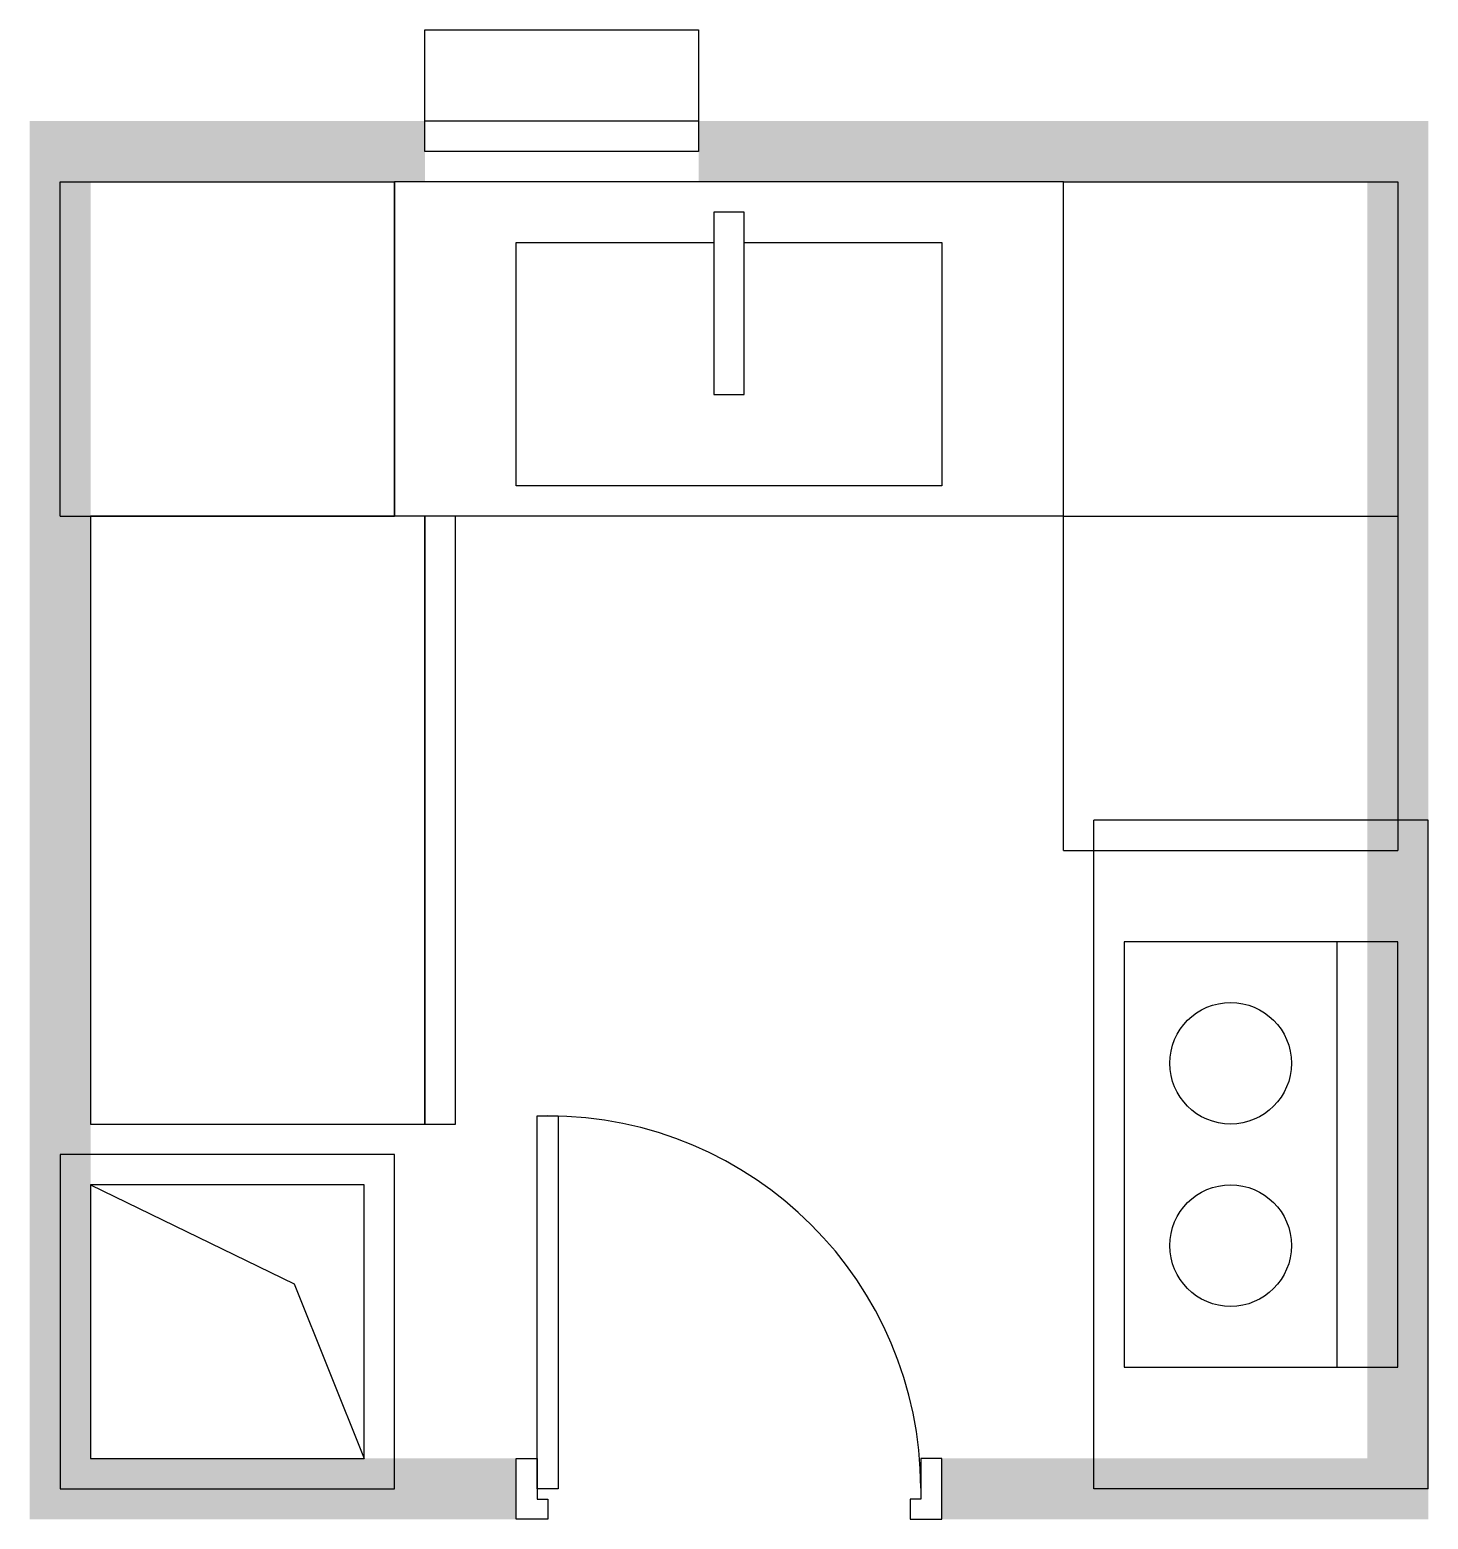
# Model space of a CAD drawing. Header units: millimetres. Extents: x 1600 to 3900, y -600 to 1850.
import ezdxf

# ---------------------------------------------------------------- set-up
doc = ezdxf.new("R2010")
doc.units = ezdxf.units.MM

# ---------------------------------------------------------------- blocks, each defined once
blk = doc.blocks.new('Door_Narrow_Mirror')
at = {"color": 7}
for points in [[(50, -200), (-50, -200), (-50, -234.6), (17.3, -234.6), (17.3, -251.9), (50, -251.9)], [(0, -865.4), (-613.5, -865.4), (-613.5, -830.8), (0, -830.8)]]:
    blk.add_lwpolyline(points, close=True, dxfattribs=at)
for points in [[(50, -900), (-50, -900), (-50, -865.4), (17.3, -865.4), (17.3, -848.1), (50, -848.1), (50, -900)], [(-50, -900), (-50, -865.4), (17.3, -865.4), (17.3, -848.1), (50, -848.1), (50, -900)]]:
    blk.add_lwpolyline(points, dxfattribs=at)
blk.add_arc((0, -848.1), 613.5, 90.1, 180, dxfattribs=at)
for points in [[(50, -200), (-50, -200), (50, 0), (-50, 0)], [(50, -1100), (-50, -1100), (50, -900), (-50, -900)]]:
    blk.add_solid(points, dxfattribs=at)
blk = doc.blocks.new('Shaft')
for points in [[(0, 0), (550, 0), (550, 550), (0, 550)], [(50, 50), (500, 50), (500, 500), (50, 500)]]:
    blk.add_lwpolyline(points, close=True)
blk.add_lwpolyline([(50, 500), (385, 337.3), (500, 50)])
blk = doc.blocks.new('counter')
for p, q in [((0, -600), (0, -50)), ((0, -50), (550, -50)), ((550, -50), (550, -600)), ((0, -600), (550, -600))]:
    blk.add_line(p, q)
blk = doc.blocks.new('Frig')
for points in [[(600, -50), (50, -50), (50, -1050), (600, -1050)], [(650, -50), (600, -50), (600, -1050), (650, -1050)]]:
    blk.add_lwpolyline(points, close=True)
blk = doc.blocks.new('Sink')
for p, q in [((600, 550), (50, 550)), ((50, 550), (50, -550)), ((600, 550), (600, -550)), ((600, -550), (50, -550))]:
    blk.add_line(p, q)
blk.add_lwpolyline([(150, 25), (150, 350), (550, 350), (550, -350), (150, -350), (150, -25)])
blk.add_lwpolyline([(100, -25), (400, -25), (400, 25), (100, 25)], close=True)
blk = doc.blocks.new('Stove')
for p, q in [((-600, 550), (-600, -550)), ((-600, 550), (-50, 550)), ((-50, 550), (-50, -550)), ((-450, 350), (-450, -350)), ((-600, -550), (-50, -550))]:
    blk.add_line(p, q)
blk.add_lwpolyline([(-550, -350), (-100, -350), (-100, 350), (-550, 350)], close=True)
for centre in [(-275, 150), (-275, -150)]:
    blk.add_circle(centre, 100)
blk = doc.blocks.new('AllBlock')
at = {"true_color": 0xffffff}
blk.add_line((2250, 1700), (2700, 1700), dxfattribs=at)
blk.add_lwpolyline([(2250, 1650), (2250, 1850), (2700, 1850), (2700, 1650)], close=True, dxfattribs=at)
for points in [[(1600, 1700), (1600, 1050), (1700, 1700), (1700, 1050)], [(1600, 1700), (1600, 1600), (2250, 1700), (2250, 1600)], [(2700, 1700), (2700, 1600), (3350, 1700), (3350, 1600)], [(3250, 1700), (3250, 1600), (3900, 1700), (3900, 1600)], [(3800, 1700), (3800, 1050), (3900, 1700), (3900, 1050)], [(1600, 1150), (1600, 500), (1700, 1150), (1700, 500)], [(3800, 1150), (3800, 500), (3900, 1150), (3900, 500)], [(1600, 600), (1600, -50), (1700, 600), (1700, -50)], [(3800, 600), (3800, -50), (3900, 600), (3900, -50)], [(1600, 50), (1600, -600), (1700, 50), (1700, -600)], [(3800, 50), (3800, -600), (3900, 50), (3900, -600)], [(1600, -500), (1600, -600), (2250, -500), (2250, -600)], [(3250, -500), (3250, -600), (3900, -500), (3900, -600)]]:
    blk.add_solid(points)
for name, p in [('counter', (1650, 1650)), ('counter', (3300, 1650)), ('Frig', (1650, 1100)), ('counter', (3300, 1100)), ('Shaft', (1650, -550))]:
    blk.add_blockref(name, p)
for name, p, rotation in [('Sink', (2750, 1650), -90), ('Stove', (3300, 0), 180), ('Door_Narrow_Mirror', (3300, -550), -90)]:
    blk.add_blockref(name, p, dxfattribs=dict(rotation=rotation))

msp = doc.modelspace()

# ---------------------------------------------------------------- block references
msp.add_blockref('AllBlock', (0, 0))

doc.saveas('drawing.dxf')
